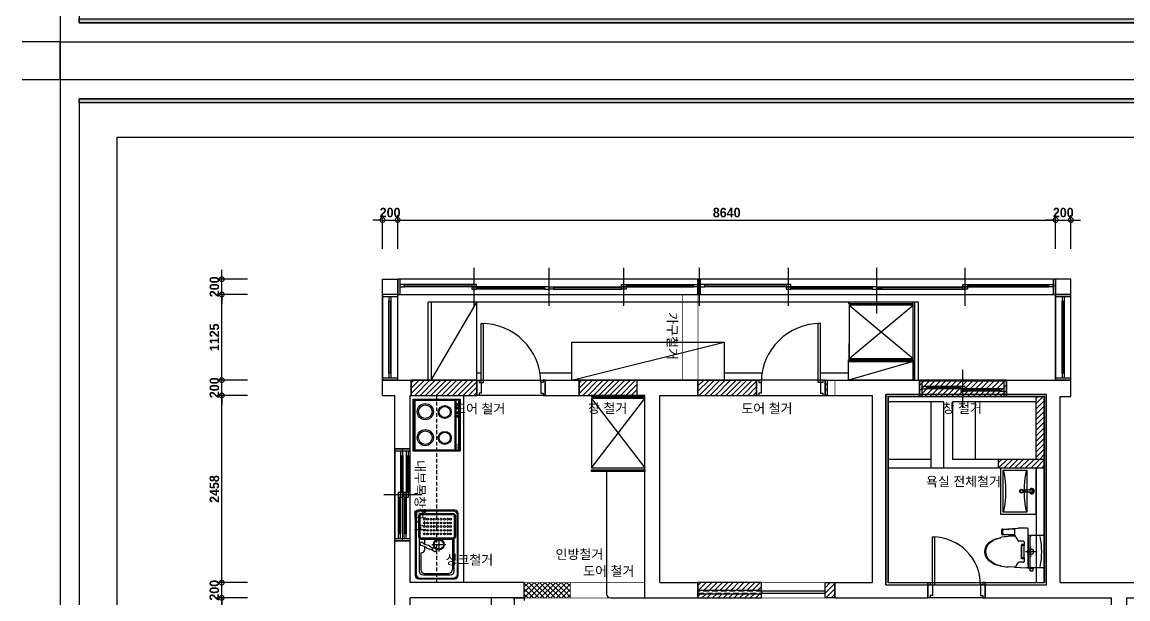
# Model space of a CAD drawing. Header units: inches. Extents: x 7740 to 83056, y -9304 to 75068.
# Drawn here: x 28740 to 43260, y 14584 to 22155 of the extents above; entities that cross this region are included whole.
import ezdxf
from ezdxf.enums import TextEntityAlignment as Align

# ---------------------------------------------------------------- set-up
doc = ezdxf.new("R2010")
doc.units = ezdxf.units.IN
doc.header["$LTSCALE"] = 50
doc.header["$MEASUREMENT"] = 0
doc.linetypes.add('DASHEDX2', pattern=[1.5, 1, -0.5])
doc.linetypes.add('HID', pattern=[2.3, 1.5, -0.8])
for name, color, linetype in [('0-LINE', 7, 'Continuous'), ('02-WAL', 2, 'Continuous'), ('03-WAL NEW', 3, 'Continuous'), ('04-WIN', 4, 'Continuous'), ('06-FUR', 6, 'Continuous'), ('06-LIGHT', 4, 'Continuous'), ('07-DIM', 5, 'Continuous'), ('08-HAT', 8, 'Continuous'), ('9.보조선', 5, 'Continuous'), ('CO-BATH', 6, 'Continuous'), ('CO-FURB-DN', 9, 'Continuous'), ('F-SYM', 7, 'Continuous'), ('FORM(YOURNAME)-11', 1, 'Continuous'), ('도면층2', 2, 'Continuous'), ('도면층4', 4, 'Continuous'), ('도면층5', 5, 'Continuous'), ('도면층8', 8, 'Continuous')]:
    doc.layers.add(name, color=color, linetype=linetype)
doc.styles.add('DH-TEXT', font='')
doc.styles.add('YOURNAME', font='HY울릉도M.TTF')
doc.styles.add('넥슨고딕', font='NEXONLv1GothicBold.ttf')
doc.styles.add('코레일둥고', font='Korail_Round_Gothic_Medium.ttf')
doc.styles.get('DH-TEXT').set_extended_font_data('HY울릉도L')
doc.dimstyles.new('50', dxfattribs={"dimscale": 50, "dimtxt": 2.5, "dimasz": 2.5, "dimexe": 1.25, "dimexo": 2, "dimtad": 1, "dimdec": 0, "dimtxsty": '넥슨고딕', "dimblk": 'DOTSMALL', "dimcen": 2.5, "dimclrd": 1, "dimclre": 1, "dimclrt": 2, "dimadec": 0, "dimazin": 0, "dimtfac": 1, "dimtdec": 0, "dimtix": 1, "dimtmove": 0, "dimatfit": 3, "dimldrblk": 'DOTSMALL', "dimfxl": 0, "dimarcsym": 0})

# ---------------------------------------------------------------- blocks, each defined once
blk = doc.blocks.new('_DOTSMALL')
at = {"color": 0, "linetype": 'ByBlock', "const_width": 0.5}
blk.add_lwpolyline([(-0.0625, 0, 1), (0.0625, 0, 1)], format="xyb", close=True, dxfattribs=at)
blk = doc.blocks.new('*D312')
at = {"layer": '07-DIM', "color": 1, "lineweight": -2}
for p, q in [((31699, 14597), (31298, 14597)), ((31361, 12997), (31361, 14597)), ((31699, 12997), (31298, 12997))]:
    blk.add_line(p, q, dxfattribs=at)
at = {"layer": 'Defpoints', "color": 0}
for p in [(31361, 14597), (31799, 14597), (31799, 12997)]:
    blk.add_point(p, dxfattribs=at)
at = {"layer": '07-DIM', "color": 1, "lineweight": -2, "xscale": 125, "yscale": 125, "zscale": 125}
for p, rotation in [((31361, 14597), 90), ((31361, 12997), 270)]:
    blk.add_blockref('_DOTSMALL', p, dxfattribs=dict(at, rotation=rotation))
at = {"layer": '07-DIM', "color": 2, "insert": (31264, 13797), "char_height": 125, "attachment_point": 5, "rotation": 90, "style": '넥슨고딕'}
blk.add_mtext('1600', dxfattribs=at)
blk = doc.blocks.new('*D313')
at = {"layer": '07-DIM', "color": 1, "lineweight": -2}
for p, q in [((31361, 14797), (31361, 14922)), ((31699, 14797), (31298, 14797)), ((31361, 14597), (31361, 14797)), ((31699, 14597), (31298, 14597)), ((31361, 14597), (31361, 14472))]:
    blk.add_line(p, q, dxfattribs=at)
at = {"layer": 'Defpoints', "color": 0}
for p in [(31361, 14797), (31799, 14797), (31799, 14597)]:
    blk.add_point(p, dxfattribs=at)
at = {"layer": '07-DIM', "color": 1, "lineweight": -2, "xscale": 125, "yscale": 125, "zscale": 125}
for p, rotation in [((31361, 14797), 270), ((31361, 14597), 90)]:
    blk.add_blockref('_DOTSMALL', p, dxfattribs=dict(at, rotation=rotation))
at = {"layer": '07-DIM', "color": 2, "insert": (31264, 14697), "char_height": 125, "attachment_point": 5, "rotation": 90, "style": '넥슨고딕'}
blk.add_mtext('200', dxfattribs=at)
blk = doc.blocks.new('*D314')
at = {"layer": '07-DIM', "color": 1, "lineweight": -2}
for p, q in [((31699, 17255), (31300, 17255)), ((31362, 14797), (31362, 17255)), ((31699, 14797), (31300, 14797))]:
    blk.add_line(p, q, dxfattribs=at)
at = {"layer": 'Defpoints', "color": 0}
for p in [(31362, 17255), (31799, 17255), (31799, 14797)]:
    blk.add_point(p, dxfattribs=at)
at = {"layer": '07-DIM', "color": 1, "lineweight": -2, "xscale": 125, "yscale": 125, "zscale": 125}
for p, rotation in [((31362, 17255), 90), ((31362, 14797), 270)]:
    blk.add_blockref('_DOTSMALL', p, dxfattribs=dict(at, rotation=rotation))
at = {"layer": '07-DIM', "color": 2, "insert": (31265, 16026), "char_height": 125, "attachment_point": 5, "rotation": 90, "style": '넥슨고딕'}
blk.add_mtext('2458', dxfattribs=at)
blk = doc.blocks.new('*D315')
at = {"layer": '07-DIM', "color": 1, "lineweight": -2}
for p, q in [((31362, 17455), (31362, 17580)), ((31699, 17455), (31300, 17455)), ((31362, 17255), (31362, 17455)), ((31699, 17255), (31300, 17255)), ((31362, 17255), (31362, 17130))]:
    blk.add_line(p, q, dxfattribs=at)
at = {"layer": 'Defpoints', "color": 0}
for p in [(31362, 17455), (31799, 17455), (31799, 17255)]:
    blk.add_point(p, dxfattribs=at)
at = {"layer": '07-DIM', "color": 1, "lineweight": -2, "xscale": 125, "yscale": 125, "zscale": 125}
for p, rotation in [((31362, 17455), 270), ((31362, 17255), 90)]:
    blk.add_blockref('_DOTSMALL', p, dxfattribs=dict(at, rotation=rotation))
at = {"layer": '07-DIM', "color": 2, "insert": (31265, 17355), "char_height": 125, "attachment_point": 5, "rotation": 90, "style": '넥슨고딕'}
blk.add_mtext('200', dxfattribs=at)
blk = doc.blocks.new('*D316')
at = {"layer": '07-DIM', "color": 1, "lineweight": -2}
for p, q in [((31699, 18580), (31300, 18580)), ((31362, 17455), (31362, 18580)), ((31699, 17455), (31300, 17455))]:
    blk.add_line(p, q, dxfattribs=at)
at = {"layer": 'Defpoints', "color": 0}
for p in [(31362, 18580), (31799, 18580), (31799, 17455)]:
    blk.add_point(p, dxfattribs=at)
at = {"layer": '07-DIM', "color": 1, "lineweight": -2, "xscale": 125, "yscale": 125, "zscale": 125}
for p, rotation in [((31362, 18580), 90), ((31362, 17455), 270)]:
    blk.add_blockref('_DOTSMALL', p, dxfattribs=dict(at, rotation=rotation))
at = {"layer": '07-DIM', "color": 2, "insert": (31265, 18017), "char_height": 125, "attachment_point": 5, "rotation": 90, "style": '넥슨고딕'}
blk.add_mtext('1125', dxfattribs=at)
blk = doc.blocks.new('*D317')
at = {"layer": '07-DIM', "color": 1, "lineweight": -2}
for p, q in [((31362, 18780), (31362, 18905)), ((31699, 18780), (31300, 18780)), ((31362, 18580), (31362, 18780)), ((31699, 18580), (31300, 18580)), ((31362, 18580), (31362, 18455))]:
    blk.add_line(p, q, dxfattribs=at)
at = {"layer": 'Defpoints', "color": 0}
for p in [(31362, 18780), (31799, 18780), (31799, 18580)]:
    blk.add_point(p, dxfattribs=at)
at = {"layer": '07-DIM', "color": 1, "lineweight": -2, "xscale": 125, "yscale": 125, "zscale": 125}
for p, rotation in [((31362, 18780), 270), ((31362, 18580), 90)]:
    blk.add_blockref('_DOTSMALL', p, dxfattribs=dict(at, rotation=rotation))
at = {"layer": '07-DIM', "color": 2, "insert": (31265, 18680), "char_height": 125, "attachment_point": 5, "rotation": 90, "style": '넥슨고딕'}
blk.add_mtext('200', dxfattribs=at)
blk = doc.blocks.new('*D327')
at = {"layer": '07-DIM', "color": 1, "lineweight": -2}
for p, q in [((33472, 19180), (33472, 19619)), ((33672, 19180), (33672, 19619)), ((33472, 19557), (33347, 19557)), ((33472, 19557), (33672, 19557)), ((33672, 19557), (33797, 19557))]:
    blk.add_line(p, q, dxfattribs=at)
at = {"layer": 'Defpoints', "color": 0}
for p in [(33672, 19557), (33472, 19080), (33672, 19080)]:
    blk.add_point(p, dxfattribs=at)
at = {"layer": '07-DIM', "color": 1, "lineweight": -2, "xscale": 125, "yscale": 125, "zscale": 125}
blk.add_blockref('_DOTSMALL', (33472, 19557), dxfattribs=at)
at = {"layer": '07-DIM', "color": 1, "lineweight": -2, "xscale": 125, "yscale": 125, "zscale": 125, "rotation": 180}
blk.add_blockref('_DOTSMALL', (33672, 19557), dxfattribs=at)
at = {"layer": '07-DIM', "color": 2, "insert": (33572, 19654), "char_height": 125, "attachment_point": 5, "style": '넥슨고딕'}
blk.add_mtext('200', dxfattribs=at)
blk = doc.blocks.new('*D328')
at = {"layer": '07-DIM', "color": 1, "lineweight": -2}
for p, q in [((33672, 19180), (33672, 19619)), ((42312, 19180), (42312, 19619)), ((33672, 19557), (42312, 19557))]:
    blk.add_line(p, q, dxfattribs=at)
at = {"layer": 'Defpoints', "color": 0}
for p in [(42312, 19557), (33672, 19080), (42312, 19080)]:
    blk.add_point(p, dxfattribs=at)
at = {"layer": '07-DIM', "color": 1, "lineweight": -2, "xscale": 125, "yscale": 125, "zscale": 125, "rotation": 180}
blk.add_blockref('_DOTSMALL', (33672, 19557), dxfattribs=at)
at = {"layer": '07-DIM', "color": 1, "lineweight": -2, "xscale": 125, "yscale": 125, "zscale": 125}
blk.add_blockref('_DOTSMALL', (42312, 19557), dxfattribs=at)
at = {"layer": '07-DIM', "color": 2, "insert": (37992, 19654), "char_height": 125, "attachment_point": 5, "style": '넥슨고딕'}
blk.add_mtext('8640', dxfattribs=at)
blk = doc.blocks.new('*D329')
at = {"layer": '07-DIM', "color": 1, "lineweight": -2}
for p, q in [((42312, 19180), (42312, 19619)), ((42512, 19180), (42512, 19619)), ((42312, 19557), (42187, 19557)), ((42312, 19557), (42512, 19557)), ((42512, 19557), (42637, 19557))]:
    blk.add_line(p, q, dxfattribs=at)
at = {"layer": 'Defpoints', "color": 0}
for p in [(42512, 19557), (42312, 19080), (42512, 19080)]:
    blk.add_point(p, dxfattribs=at)
at = {"layer": '07-DIM', "color": 1, "lineweight": -2, "xscale": 125, "yscale": 125, "zscale": 125}
blk.add_blockref('_DOTSMALL', (42312, 19557), dxfattribs=at)
at = {"layer": '07-DIM', "color": 1, "lineweight": -2, "xscale": 125, "yscale": 125, "zscale": 125, "rotation": 180}
blk.add_blockref('_DOTSMALL', (42512, 19557), dxfattribs=at)
at = {"layer": '07-DIM', "color": 2, "insert": (42412, 19654), "char_height": 125, "attachment_point": 5, "style": '넥슨고딕'}
blk.add_mtext('200', dxfattribs=at)
blk = doc.blocks.new('FORM-PLAN')
at = {"layer": 'FORM(YOURNAME)-11'}
h = blk.add_hatch(color=256, dxfattribs=at)
h.dxf.hatch_style = 1
h.paths.add_polyline_path([(-71444, 55115), (10556, 55115), (10556, 54915), (-71444, 54915)])
h.paths.add_polyline_path([(-71444, -2085), (10556, -2085), (10556, -2285), (-71444, -2285)])
at = {"layer": 'Defpoints', "color": 1}
for points in [[(-72444, 58115), (-72444, 56115), (-74444, 56115)], [(-72444, -5285), (-72444, -3285), (-74444, -3285)]]:
    blk.add_lwpolyline(points, dxfattribs=at)
at = {"layer": 'Defpoints', "color": 158}
for points in [[(-71444, -2285), (10556, -2285), (10556, 55115), (-71444, 55115)], [(-69444, 53115), (-64, 53115), (-64, 1215), (-69444, 1215)]]:
    blk.add_lwpolyline(points, close=True, dxfattribs=at)
at = {"layer": 'FORM(YOURNAME)-11', "color": 250}
blk.add_lwpolyline([(-72444, -3285), (11556, -3285), (11556, 56115), (-72444, 56115)], close=True, dxfattribs=at)
at = {"layer": 'FORM(YOURNAME)-11'}
for points in [[(-71444, 55115), (10556, 55115), (10556, 54915), (-71444, 54915)], [(-71444, -2085), (10556, -2085), (10556, -2285), (-71444, -2285)]]:
    blk.add_lwpolyline(points, close=True, dxfattribs=at)
at = {"layer": 'FORM(YOURNAME)-11', "color": 3, "style": 'YOURNAME'}
for tag, height, p in [('1', 450, (9905, 18188)), ('2', 450, (9905, 17544)), ('3', 450, (9905, 16257)), ('4', 450, (9905, 14326)), ('5', 515, (9905, 12009)), ('6', 515, (9905, 9757)), ('7', 515, (9905, 7504)), ('8', 515, (9905, 5252)), ('9', 515, (9905, 2999)), ('10', 515, (5655, 811)), ('11', 515, (9905, 747)), ('12', 515, (5655, -1441)), ('13', 515, (9905, -1441))]:
    blk.add_attdef(tag, text='', height=height, dxfattribs=at).set_placement(p, align=Align.MIDDLE_RIGHT)
blk = doc.blocks.new('*U808')
at = {"layer": 'F-SYM', "xscale": 0.2500000000000001, "yscale": 0.2500000000000001, "zscale": 0.2500000000000001}
blk.add_blockref('FORM-PLAN', (47351, 22717), dxfattribs=at)
blk = doc.blocks.new('*U809')
at = {"layer": 'F-SYM', "xscale": 0.2500000000000001, "yscale": 0.2500000000000001, "zscale": 0.2500000000000001}
blk.add_blockref('FORM-PLAN', (47351, 7367), dxfattribs=at)
blk = doc.blocks.new('FFFFSF')
at = {"layer": '0-LINE', "color": 8}
blk.add_line((35202, 29947), (35202, 28347), dxfattribs=at)
at = {"layer": '02-WAL', "color": 8}
for p, q in [((33472, 32605), (33472, 34130)), ((33472, 34130), (33672, 34130)), ((33672, 33930), (33672, 34130)), ((42312, 33930), (42312, 34130)), ((42512, 34130), (42312, 34130)), ((42512, 32592), (42512, 34130)), ((33672, 32805), (33672, 33930)), ((37615, 33930), (42512, 33930)), ((42312, 32805), (42312, 33930)), ((33472, 32805), (34710, 32805)), ((33850, 32605), (33850, 32805)), ((33850, 32605), (33850, 32805)), ((34710, 32605), (34710, 32805)), ((34710, 32805), (34710, 32605)), ((35610, 32805), (37615, 32805)), ((35610, 32605), (35610, 32805)), ((35610, 32805), (35610, 32605)), ((36055, 32605), (36055, 32805)), ((36815, 32605), (36815, 32805)), ((37615, 32805), (38385, 32805)), ((37615, 32605), (37615, 32805)), ((38385, 32605), (38385, 32805)), ((39285, 32805), (42512, 32805)), ((39285, 32605), (39285, 32805)), ((40525, 32592), (40525, 32805)), ((41665, 32592), (41665, 32805)), ((33472, 32605), (33634, 32605)), ((33634, 28347), (33634, 32605)), ((33834, 32605), (34710, 32605)), ((33834, 30147), (33834, 32605)), ((35610, 32605), (36915, 32605)), ((36915, 29947), (36915, 32605)), ((37115, 30147), (37115, 32605)), ((37115, 32605), (38385, 32605)), ((39285, 32605), (39905, 32605)), ((39905, 30147), (39905, 32605)), ((40083, 32617), (42193, 32617)), ((40083, 30118), (40083, 32617)), ((42193, 30118), (42193, 32617)), ((42370, 32592), (42512, 32592)), ((42370, 30147), (42370, 32592)), ((33834, 31902), (33634, 31902)), ((33834, 30697), (33634, 30697)), ((35334, 30147), (33834, 30147)), ((35334, 29947), (35334, 30147)), ((37115, 30147), (37615, 30147)), ((37615, 29947), (37615, 30147)), ((39410, 30147), (39905, 30147)), ((39410, 29947), (39410, 30147)), ((40083, 30118), (42193, 30118)), ((40635, 29947), (40635, 30147)), ((41385, 29947), (41385, 30147)), ((42370, 30147), (44324, 30147)), ((33834, 28347), (33834, 29947)), ((35334, 29947), (33834, 29947)), ((36915, 29947), (37615, 29947)), ((39410, 29947), (40635, 29947)), ((41385, 29947), (43044, 29947)), ((43044, 29847), (43044, 29947)), ((43244, 29947), (44324, 29947)), ((43244, 29947), (43244, 29847))]:
    blk.add_line(p, q, dxfattribs=at)
at = {"layer": '03-WAL NEW', "color": 8}
for p, q in [((34072, 32805), (34072, 33830)), ((40512, 33830), (34072, 33830)), ((40512, 32805), (40512, 33830)), ((34710, 32805), (33850, 32805)), ((33850, 32805), (33850, 32605)), ((34710, 32605), (34710, 32805)), ((36815, 32805), (36055, 32805)), ((36055, 32805), (36055, 32605)), ((36815, 32605), (36815, 32805)), ((38385, 32805), (37615, 32805)), ((37615, 32805), (37615, 32605)), ((38385, 32605), (38385, 32805)), ((39285, 32805), (39310, 32805)), ((39285, 32605), (39285, 32805)), ((39310, 32805), (39310, 32605)), ((41665, 32805), (40525, 32805)), ((40525, 32805), (40525, 32592)), ((41665, 32592), (41665, 32805)), ((33850, 32605), (34710, 32605)), ((36055, 32605), (36815, 32605)), ((37615, 32605), (38385, 32605)), ((39310, 32605), (39285, 32605)), ((42193, 32617), (40083, 32617)), ((40083, 32617), (40083, 30118)), ((40525, 32592), (41665, 32592)), ((42058, 31768), (42058, 32587)), ((42193, 30118), (42193, 32617)), ((40838, 32522), (40113, 32522)), ((40673, 32522), (40673, 31648)), ((40838, 32522), (40838, 31648)), ((40958, 32522), (40958, 31768)), ((42058, 32522), (40958, 32522)), ((41258, 31768), (41258, 32522)), ((40113, 31768), (40673, 31768)), ((40958, 31768), (41563, 31768)), ((41563, 31768), (42163, 31768)), ((41563, 31648), (41563, 31768)), ((42163, 31768), (42163, 31648)), ((41588, 31648), (40113, 31648)), ((42163, 31648), (41563, 31648)), ((42058, 31648), (42058, 30148)), ((38450, 30147), (37615, 30147)), ((37615, 30147), (37615, 30047)), ((38450, 30047), (38450, 30147)), ((39285, 30147), (39410, 30147)), ((39285, 29947), (39285, 30147)), ((39410, 30147), (39410, 29947)), ((40083, 30118), (42193, 30118)), ((34902, 28347), (34902, 29947)), ((37615, 30047), (38450, 30047)), ((38450, 29997), (37615, 29997)), ((37615, 29997), (37615, 29947)), ((37615, 29947), (38450, 29947)), ((38450, 29947), (38450, 29997)), ((39410, 29947), (39285, 29947))]:
    blk.add_line(p, q, dxfattribs=at)
at = {"layer": '03-WAL NEW', "color": 8, "linetype": 'Continuous'}
for p, q in [((33850, 32772), (33883, 32805)), ((33850, 32701), (33954, 32805)), ((33850, 32630), (34025, 32805)), ((33896, 32605), (34096, 32805)), ((33966, 32605), (34166, 32805)), ((34037, 32605), (34237, 32805)), ((34108, 32605), (34308, 32805)), ((34178, 32605), (34378, 32805)), ((34249, 32605), (34449, 32805)), ((34320, 32605), (34520, 32805)), ((34391, 32605), (34591, 32805)), ((34461, 32605), (34661, 32805)), ((34532, 32605), (34710, 32783)), ((34603, 32605), (34710, 32712)), ((36055, 32772), (36088, 32805)), ((36055, 32701), (36159, 32805)), ((36055, 32630), (36230, 32805)), ((36101, 32605), (36301, 32805)), ((36171, 32605), (36371, 32805)), ((36242, 32605), (36442, 32805)), ((36313, 32605), (36513, 32805)), ((36383, 32605), (36583, 32805)), ((36454, 32605), (36654, 32805)), ((36525, 32605), (36725, 32805)), ((36596, 32605), (36796, 32805)), ((36666, 32605), (36815, 32754)), ((36737, 32605), (36815, 32683)), ((37615, 32800), (37620, 32805)), ((37615, 32729), (37691, 32805)), ((37615, 32659), (37761, 32805)), ((37632, 32605), (37832, 32805)), ((37703, 32605), (37903, 32805)), ((37773, 32605), (37973, 32805)), ((37844, 32605), (38044, 32805)), ((37915, 32605), (38115, 32805)), ((37986, 32605), (38186, 32805)), ((38056, 32605), (38256, 32805)), ((38127, 32605), (38327, 32805)), ((38198, 32605), (38385, 32792)), ((38268, 32605), (38385, 32722)), ((39285, 32734), (39310, 32759)), ((39285, 32664), (39310, 32689)), ((40525, 32736), (40594, 32805)), ((40525, 32665), (40665, 32805)), ((40525, 32594), (40736, 32805)), ((40594, 32592), (40807, 32805)), ((40664, 32592), (40877, 32805)), ((40735, 32592), (40948, 32805)), ((40806, 32592), (41019, 32805)), ((40876, 32592), (41089, 32805)), ((40947, 32592), (41160, 32805)), ((41018, 32592), (41231, 32805)), ((41089, 32592), (41302, 32805)), ((41159, 32592), (41372, 32805)), ((41230, 32592), (41443, 32805)), ((41301, 32592), (41514, 32805)), ((41371, 32592), (41584, 32805)), ((41442, 32592), (41655, 32805)), ((41513, 32592), (41665, 32744)), ((41584, 32592), (41665, 32673)), ((34673, 32605), (34710, 32642)), ((36808, 32605), (36815, 32612)), ((38339, 32605), (38385, 32651)), ((39297, 32605), (39310, 32618)), ((41654, 32592), (41665, 32603)), ((42058, 32571), (42074, 32587)), ((42058, 32500), (42145, 32587)), ((42058, 32430), (42163, 32535)), ((42058, 32359), (42163, 32464)), ((42058, 32288), (42163, 32393)), ((42058, 32217), (42163, 32322)), ((42058, 32147), (42163, 32252)), ((42058, 32076), (42163, 32181)), ((42058, 32005), (42163, 32110)), ((42058, 31935), (42163, 32040)), ((42058, 31864), (42163, 31969)), ((42058, 31793), (42163, 31898)), ((42104, 31768), (42163, 31827)), ((41563, 31722), (41609, 31768)), ((41563, 31652), (41679, 31768)), ((41630, 31648), (41750, 31768)), ((41701, 31648), (41821, 31768)), ((41771, 31648), (41891, 31768)), ((41842, 31648), (41962, 31768)), ((41913, 31648), (42033, 31768)), ((41984, 31648), (42104, 31768)), ((42054, 31648), (42163, 31757)), ((42125, 31648), (42163, 31686)), ((37615, 30108), (37654, 30147)), ((37624, 30047), (37724, 30147)), ((37695, 30047), (37795, 30147)), ((37766, 30047), (37866, 30147)), ((37836, 30047), (37936, 30147)), ((37907, 30047), (38007, 30147)), ((37978, 30047), (38078, 30147)), ((38049, 30047), (38149, 30147)), ((38119, 30047), (38219, 30147)), ((38190, 30047), (38290, 30147)), ((38261, 30047), (38361, 30147)), ((38331, 30047), (38431, 30147)), ((38402, 30047), (38450, 30095)), ((39285, 30081), (39351, 30147)), ((39285, 30011), (39410, 30136)), ((39292, 29947), (39410, 30065)), ((37615, 29967), (37645, 29997)), ((37666, 29947), (37716, 29997)), ((37736, 29947), (37786, 29997)), ((37807, 29947), (37857, 29997)), ((37878, 29947), (37928, 29997)), ((37949, 29947), (37999, 29997)), ((38019, 29947), (38069, 29997)), ((38090, 29947), (38140, 29997)), ((38161, 29947), (38211, 29997)), ((38231, 29947), (38281, 29997)), ((38302, 29947), (38352, 29997)), ((38373, 29947), (38423, 29997)), ((38444, 29947), (38450, 29953)), ((39363, 29947), (39410, 29994))]:
    blk.add_line(p, q, dxfattribs=at)
at = {"layer": '04-WIN', "color": 8}
for p, q in [((34770, 32775), (34770, 33550)), ((39225, 32775), (39225, 33550)), ((40695, 30117), (40695, 30747)), ((40695, 30117), (40695, 30747)), ((39285, 30037), (38450, 30037)), ((38450, 30037), (38450, 30007)), ((38450, 30007), (39285, 30007)), ((39285, 30007), (39285, 30037))]:
    blk.add_line(p, q, dxfattribs=at)
at = {"layer": '04-WIN', "color": 8, "linetype": 'HID'}
for p, q in [((38450, 30037), (37615, 30037)), ((37615, 30037), (37615, 30007)), ((37615, 30007), (38450, 30007)), ((38450, 30007), (38450, 30037))]:
    blk.add_line(p, q, dxfattribs=at)
at = {"layer": '06-FUR', "color": 8}
for p, q in [((34710, 33830), (34110, 33830)), ((34110, 33830), (34110, 32805)), ((34110, 32805), (34710, 33830)), ((34710, 32805), (34710, 33830)), ((40442, 33830), (39592, 33830)), ((39592, 33830), (39592, 33810)), ((39592, 33810), (40442, 33810)), ((39602, 33790), (39602, 33090)), ((40442, 33790), (39602, 33790)), ((39602, 33090), (40442, 33790)), ((39602, 33790), (40442, 33090)), ((40442, 32805), (40442, 33830)), ((40442, 33810), (40442, 33830)), ((40442, 33090), (40442, 33790)), ((40462, 32805), (40462, 33830)), ((35958, 33305), (37958, 33305)), ((35958, 32805), (35958, 33305)), ((35958, 32805), (37958, 33305)), ((37958, 33305), (37958, 32805)), ((39592, 33050), (39592, 33070)), ((39592, 33070), (40442, 33070)), ((39592, 33050), (40442, 33050)), ((39592, 32805), (39592, 33050)), ((40442, 33050), (39592, 32805)), ((40442, 33050), (39592, 33050)), ((39602, 33090), (40442, 33090)), ((40442, 33070), (40442, 33050)), ((40442, 33050), (40442, 32805)), ((34110, 32805), (34710, 32805)), ((37958, 32805), (35958, 32805)), ((40442, 32805), (39592, 32805)), ((33834, 30147), (33834, 32605)), ((33834, 32605), (34534, 32605)), ((34534, 32605), (34534, 30147)), ((36915, 32605), (36215, 32605)), ((36215, 32605), (36215, 32585)), ((36215, 32585), (36915, 32585)), ((36218, 32565), (36218, 31653)), ((36915, 32565), (36218, 32565)), ((36218, 31653), (36915, 32565)), ((36218, 32565), (36915, 31653)), ((36915, 32585), (36915, 32605)), ((36915, 31653), (36915, 32565)), ((36215, 31607), (36215, 31627)), ((36215, 31627), (36915, 31627)), ((36915, 31607), (36215, 31607)), ((36218, 31653), (36915, 31653)), ((36915, 31607), (36415, 31607)), ((36415, 31607), (36415, 29997)), ((36915, 31627), (36915, 31607)), ((36915, 29947), (36915, 31607)), ((34534, 30147), (33834, 30147)), ((36465, 29947), (36915, 29947))]:
    blk.add_line(p, q, dxfattribs=at)
at = {"layer": '06-FUR', "color": 8, "linetype": 'DASHEDX2'}
blk.add_line((34184, 30147), (34184, 32605), dxfattribs=at)
at = {"layer": '06-FUR', "color": 8}
blk.add_arc((36465, 29997), 50, 180, 270, dxfattribs=at)
at = {"layer": '08-HAT', "color": 8, "linetype": 'Continuous'}
for p, q in [((39600, 33070), (39600, 33284)), ((40200, 33070), (40200, 33090)), ((34710, 32900), (34770, 32900)), ((35540, 32900), (35958, 32900)), ((37958, 32900), (38456, 32900)), ((39225, 32900), (39592, 32900)), ((34902, 28647), (34902, 29947))]:
    blk.add_line(p, q, dxfattribs=at)
at = {"layer": '9.보조선', "color": 8}
for p, q in [((42163, 32587), (40113, 32587)), ((40113, 32587), (40113, 30148)), ((42163, 30148), (42163, 32587)), ((40113, 30148), (42163, 30148))]:
    blk.add_line(p, q, dxfattribs=at)
at = {"layer": 'CO-BATH', "color": 8}
for p, q in [((42058, 31648), (41588, 31648)), ((41588, 31648), (41588, 31048)), ((41938, 31618), (41618, 31618)), ((41618, 31618), (41618, 31078)), ((41938, 31078), (41938, 31618)), ((42058, 31048), (42058, 31648)), ((41897, 31363), (41897, 31334)), ((41902, 31363), (41897, 31363)), ((41902, 31334), (41897, 31334)), ((41902, 31363), (41902, 31334)), ((41907, 31362), (41902, 31362)), ((41907, 31335), (41902, 31335)), ((41907, 31362), (41907, 31335)), ((41998, 31361), (41907, 31361)), ((41998, 31336), (41907, 31336)), ((41618, 31078), (41938, 31078)), ((41588, 31048), (42058, 31048)), ((41603, 30785), (41603, 30841)), ((41612, 30851), (41818, 30861)), ((41618, 30791), (41618, 30835)), ((41628, 30845), (41773, 30852)), ((41778, 30778), (41778, 30847)), ((41943, 30861), (41818, 30861)), ((41953, 30751), (41953, 30851)), ((41397, 30617), (41415, 30646)), ((41410, 30617), (41427, 30646)), ((41415, 30646), (41439, 30673)), ((41427, 30646), (41451, 30673)), ((41439, 30673), (41468, 30696)), ((41451, 30673), (41481, 30696)), ((41468, 30696), (41502, 30714)), ((41481, 30696), (41515, 30714)), ((41502, 30714), (41540, 30728)), ((41515, 30714), (41552, 30728)), ((41540, 30728), (41580, 30736)), ((41552, 30728), (41593, 30736)), ((41778, 30766), (41612, 30775)), ((41773, 30773), (41628, 30781)), ((41771, 30756), (41690, 30751)), ((41783, 30753), (41783, 30761)), ((41790, 30746), (41819, 30697)), ((41888, 30692), (41828, 30692)), ((41898, 30648), (41864, 30648)), ((41864, 30648), (41864, 30629)), ((41893, 30632), (41893, 30651)), ((41898, 30682), (41898, 30635)), ((41898, 30638), (41898, 30648)), ((41898, 30471), (41898, 30643)), ((41953, 30751), (41953, 30357)), ((41953, 30371), (41953, 30741)), ((41953, 30642), (41953, 30468)), ((42148, 30766), (41968, 30766)), ((41971, 30741), (41971, 30367)), ((42163, 30357), (42163, 30751)), ((41383, 30553), (41386, 30585)), ((41386, 30521), (41383, 30553)), ((41386, 30585), (41397, 30617)), ((41397, 30489), (41386, 30521)), ((41395, 30553), (41399, 30585)), ((41399, 30521), (41395, 30553)), ((41399, 30585), (41410, 30617)), ((41410, 30489), (41399, 30521)), ((41898, 30638), (41864, 30638)), ((41864, 30458), (41864, 30633)), ((41868, 30471), (41868, 30635)), ((41898, 30635), (41868, 30635)), ((42051, 30553), (41914, 30553)), ((41983, 30621), (41983, 30484)), ((41983, 30553), (41983, 30553)), ((41415, 30460), (41397, 30489)), ((41427, 30460), (41410, 30489)), ((41439, 30433), (41415, 30460)), ((41451, 30433), (41427, 30460)), ((41468, 30410), (41439, 30433)), ((41481, 30410), (41451, 30433)), ((41502, 30391), (41468, 30410)), ((41515, 30391), (41481, 30410)), ((41540, 30378), (41502, 30391)), ((41552, 30378), (41515, 30391)), ((41580, 30369), (41540, 30378)), ((41593, 30369), (41552, 30378)), ((41772, 30350), (41690, 30355)), ((41772, 30350), (41930, 30342)), ((41790, 30360), (41819, 30409)), ((41888, 30414), (41828, 30414)), ((41898, 30468), (41864, 30468)), ((41898, 30458), (41864, 30458)), ((41898, 30471), (41868, 30471)), ((41893, 30455), (41893, 30474)), ((41898, 30471), (41898, 30424)), ((41898, 30458), (41898, 30468)), ((41943, 30342), (41930, 30342)), ((42020, 30339), (41965, 30339)), ((41965, 30327), (41965, 30339)), ((42020, 30327), (41965, 30327)), ((42148, 30342), (41968, 30342)), ((41973, 30327), (41973, 30306)), ((42006, 30299), (41980, 30299)), ((42013, 30327), (42013, 30306)), ((42020, 30327), (42020, 30339))]:
    blk.add_line(p, q, dxfattribs=at)
for centre, radius in [((41863, 31348), 25), ((41863, 31348), 20), ((41983, 30553), 38.4)]:
    blk.add_circle(centre, radius, dxfattribs=at)
for centre, radius, start, end in [((40296, 31348), 1362, 348.891, 11.109), ((43260, 31348), 1362, 168.891, 191.109), ((41998, 31348), 35, 200.9248, 159.0751), ((41998, 31348), 30, 204.6243, 155.3757), ((41998, 31348), 25, 210, 150), ((41998, 31348), 18, 223.9829, 136.017), ((41998, 31348), 12.5, 270, 90), ((41613, 30841), 10, 92.6619, 180), ((41613, 30785), 10, 180, 266.8224), ((41628, 30835), 10, 92.6619, 180), ((41628, 30791), 10, 180, 266.8224), ((41773, 30847), 5, 0, 92.6619), ((41943, 30851), 9.82, 0, 90), ((41718, 30112), 640, 92.5885, 102.4851), ((41772, 30736), 20, 30.648, 93.5722), ((41773, 30778), 5, 266.8224, 0), ((41778, 30761), 5, 0, 86.8224), ((41828, 30702), 10, 210.648, 270), ((41888, 30682), 10, 0, 90), ((41968, 30751), 15, 90, 180), ((41986, 30741), 15, 90, 180), ((41149, 30554), 980, 348.4061, 11.5939), ((42148, 30751), 15, 0, 90), ((41718, 30994), 640, 257.5149, 267.4115), ((41773, 30370), 20, 266.9031, 329.352), ((41828, 30404), 10, 90, 149.352), ((41888, 30424), 10, 270, 0), ((41943, 30352), 10, 270, 0), ((41968, 30357), 15, 180, 270), ((41986, 30367), 15, 180, 270), ((42148, 30357), 15, 270, 0), ((41980, 30306), 7, 180, 270), ((42006, 30306), 7, 270, 0)]:
    blk.add_arc(centre, radius, start, end, dxfattribs=at)
at = {"layer": 'CO-FURB-DN', "color": 8}
for p, q in [((33877, 31874), (33877, 32555)), ((33877, 32555), (34491, 32555)), ((34480, 32543), (33889, 32543)), ((33889, 32543), (33889, 32189)), ((34428, 32540), (33895, 32540)), ((33895, 32540), (33895, 32189)), ((34428, 32189), (34428, 32540)), ((34432, 32189), (34432, 32543)), ((34436, 32541), (34436, 32189)), ((34476, 32541), (34436, 32541)), ((34476, 32189), (34476, 32541)), ((34480, 32189), (34480, 32543)), ((34491, 32555), (34491, 31874)), ((34443, 32485), (34466, 32485)), ((34443, 32482), (34466, 32482)), ((34443, 32439), (34466, 32439)), ((34443, 32435), (34466, 32435)), ((34443, 32379), (34466, 32379)), ((34443, 32375), (34466, 32375)), ((34443, 32333), (34466, 32333)), ((34443, 32329), (34466, 32329)), ((33889, 32203), (33889, 31886)), ((33895, 32200), (33895, 31890)), ((34428, 31890), (34428, 32200)), ((34432, 31886), (34432, 32203)), ((34436, 32201), (34436, 31889)), ((34476, 31889), (34476, 32201)), ((34480, 31886), (34480, 32203)), ((34491, 31874), (33877, 31874)), ((33889, 31886), (34480, 31886)), ((33895, 31890), (34428, 31890)), ((34436, 31889), (34476, 31889)), ((34422, 31097), (33946, 31097)), ((34404, 31086), (33954, 31086)), ((33903, 31054), (33903, 30240)), ((33913, 31046), (33913, 30258)), ((33945, 31020), (33945, 30752)), ((33956, 31020), (33956, 30752)), ((33961, 31020), (33961, 30752)), ((34401, 31052), (33977, 31052)), ((34401, 31041), (33977, 31041)), ((34401, 31036), (33977, 31036)), ((34418, 30752), (34418, 31020)), ((34423, 30752), (34423, 31020)), ((34434, 30752), (34434, 31020)), ((34455, 30258), (34455, 31035)), ((34466, 30240), (34466, 31054)), ((33954, 30729), (33954, 30299)), ((33977, 30735), (34401, 30735)), ((33977, 30730), (34401, 30730)), ((33977, 30719), (34401, 30719)), ((34026, 30654), (34026, 30719)), ((34120, 30649), (34306, 30649)), ((34213, 30741), (34213, 30556)), ((34394, 30319), (34394, 30719)), ((34414, 30299), (34414, 30722)), ((33975, 30539), (33995, 30544)), ((33975, 30539), (33975, 30319)), ((34026, 30575), (34026, 30619)), ((33964, 30207), (34404, 30207)), ((34005, 30248), (34363, 30248)), ((34025, 30269), (34342, 30269)), ((33946, 30197), (34422, 30197))]:
    blk.add_line(p, q, dxfattribs=at)
for centre, radius in [((34034, 32391), 106), ((34034, 32391), 88.5), ((34290, 32387), 85.1), ((34290, 32387), 73.2), ((34455, 32483), 14.8), ((34455, 32437), 14.8), ((34455, 32377), 14.8), ((34455, 32483), 11.2), ((34455, 32437), 11.2), ((34455, 32377), 11.2), ((34455, 32331), 14.8), ((34455, 32331), 11.2), ((34034, 32051), 106), ((34034, 32051), 88.5), ((34290, 32047), 85.1), ((34290, 32047), 73.2), ((34021, 30980), 11.5), ((34021, 30930), 11.5), ((34064, 30980), 11.5), ((34064, 30930), 11.5), ((34109, 30980), 11.5), ((34109, 30930), 11.5), ((34152, 30980), 11.5), ((34152, 30930), 11.5), ((34197, 30980), 11.5), ((34197, 30930), 11.5), ((34240, 30980), 11.5), ((34240, 30930), 11.5), ((34286, 30980), 11.5), ((34286, 30930), 11.5), ((34328, 30980), 11.5), ((34328, 30930), 11.5), ((34364, 30980), 11.5), ((34364, 30930), 11.5), ((34021, 30884), 11.5), ((34021, 30834), 11.5), ((34021, 30787), 11.5), ((34064, 30884), 11.5), ((34064, 30834), 11.5), ((34064, 30787), 11.5), ((34109, 30884), 11.5), ((34109, 30834), 11.5), ((34109, 30787), 11.5), ((34152, 30884), 11.5), ((34152, 30834), 11.5), ((34152, 30787), 11.5), ((34197, 30884), 11.5), ((34197, 30834), 11.5), ((34197, 30787), 11.5), ((34240, 30884), 11.5), ((34240, 30834), 11.5), ((34240, 30787), 11.5), ((34286, 30884), 11.5), ((34286, 30834), 11.5), ((34286, 30787), 11.5), ((34328, 30884), 11.5), ((34328, 30834), 11.5), ((34328, 30787), 11.5), ((34364, 30884), 11.5), ((34364, 30834), 11.5), ((34364, 30787), 11.5), ((34212, 30647), 70.6), ((34212, 30647), 60.4)]:
    blk.add_circle(centre, radius, dxfattribs=at)
for centre, radius, start, end in [((33946, 31054), 43.1, 90, 180), ((33954, 31046), 40.9, 90, 180), ((34404, 31035), 51.1, 0, 90), ((34422, 31054), 43.1, 0, 90), ((33977, 31020), 32.3, 90, 180), ((33977, 31020), 21.5, 90, 180), ((33977, 31020), 16.1, 90, 180), ((34401, 31020), 32.3, 0, 90), ((34401, 31020), 21.5, 0, 90), ((34401, 31020), 16.1, 0, 90), ((33977, 30752), 32.3, 180, 270), ((33977, 30752), 21.5, 180, 270), ((33977, 30752), 16.1, 180, 270), ((33983, 30656), 21.5, 40.6945, 270.7549), ((34116, 30832), 199, 231.4118, 256.8606), ((33995, 30718), 30.7, 0, 1.7483), ((34401, 30752), 32.3, 270, 0), ((34401, 30752), 21.5, 270, 0), ((34401, 30752), 16.1, 270, 0), ((33938, 30440), 199, 53.5863, 79.4447), ((33995, 30575), 30.7, 270, 0), ((34088, 30644), 53.8, 233.5863, 253.4491), ((34058, 30586), 53.8, 53.6787, 76.8606), ((33990, 30314), 291, 55.9944, 73.4491), ((34208, 30790), 199, 233.6787, 255.202), ((34144, 30582), 21.5, 106.6147, 211.8543), ((34159, 30575), 21.5, 251.8768, 95.5388), ((33946, 30240), 43.1, 180, 270), ((33964, 30258), 51.1, 180, 270), ((34005, 30299), 51.1, 180, 270), ((34026, 30319), 51.1, 180, 270), ((34342, 30322), 51.1, 270, 0), ((34363, 30299), 51.1, 270, 0), ((34404, 30258), 51.1, 270, 0), ((34422, 30240), 43.1, 270, 0)]:
    blk.add_arc(centre, radius, start, end, dxfattribs=at)
at = {"layer": '도면층2', "color": 8}
for p, q in [((33672, 34130), (33672, 33930)), ((37615, 34130), (37615, 33930)), ((37645, 34130), (37645, 33930)), ((42312, 34130), (42312, 33930)), ((33672, 33930), (33472, 33930)), ((42512, 33930), (42312, 33930)), ((33672, 32805), (33472, 32805)), ((34710, 32805), (34710, 32605)), ((35610, 32805), (35610, 32605)), ((38385, 32805), (38385, 32605)), ((39285, 32805), (39285, 32605)), ((40525, 32792), (40525, 32592)), ((41665, 32792), (41665, 32592)), ((42512, 32805), (42312, 32805)), ((33634, 31902), (33834, 31902)), ((33634, 30697), (33834, 30697)), ((40635, 30147), (40635, 29947)), ((41385, 30147), (41385, 29947))]:
    blk.add_line(p, q, dxfattribs=at)
at = {"layer": '도면층4', "color": 8}
for p, q in [((34676, 33780), (34676, 34280)), ((35659, 33780), (35659, 34280)), ((36642, 33780), (36642, 34280)), ((37630, 34280), (37630, 33780)), ((38805, 33780), (38805, 34280)), ((39964, 33680), (39964, 34280)), ((41123, 33780), (41123, 34280)), ((37645, 34130), (33672, 34130)), ((33672, 34130), (33672, 33930)), ((33702, 34130), (33702, 33930)), ((37615, 33930), (37615, 34130)), ((42512, 34130), (37615, 34130)), ((37615, 34130), (37615, 33930)), ((37645, 33930), (37645, 34130)), ((37645, 34130), (37645, 33930)), ((42282, 33930), (42282, 34130)), ((42312, 33930), (42312, 34130)), ((33702, 34060), (33702, 34030)), ((33762, 34060), (33702, 34060)), ((33702, 34030), (33762, 34030)), ((33762, 34030), (33762, 34060)), ((33762, 34045), (34646, 34045)), ((34646, 34060), (34646, 34030)), ((34706, 34060), (34646, 34060)), ((34646, 34030), (34706, 34030)), ((34646, 34030), (34646, 34000)), ((34706, 34030), (34646, 34030)), ((34646, 34000), (34706, 34000)), ((34706, 34030), (34706, 34060)), ((34706, 34000), (34706, 34030)), ((34706, 34015), (35599, 34015)), ((35599, 34030), (35599, 34000)), ((35659, 34030), (35599, 34030)), ((35599, 34000), (35659, 34000)), ((35659, 34000), (35659, 34030)), ((35659, 34000), (35659, 34030)), ((35659, 34030), (35719, 34030)), ((35719, 34000), (35659, 34000)), ((35719, 34030), (35719, 34000)), ((36612, 34015), (35719, 34015)), ((36612, 34030), (36612, 34060)), ((36612, 34060), (36672, 34060)), ((36672, 34030), (36612, 34030)), ((36612, 34000), (36612, 34030)), ((36612, 34030), (36672, 34030)), ((36672, 34000), (36612, 34000)), ((36672, 34060), (36672, 34030)), ((37555, 34045), (36672, 34045)), ((36672, 34030), (36672, 34000)), ((37555, 34030), (37555, 34060)), ((37555, 34060), (37615, 34060)), ((37615, 34030), (37555, 34030)), ((37615, 34060), (37615, 34030)), ((37645, 34060), (37645, 34030)), ((37705, 34060), (37645, 34060)), ((37645, 34030), (37705, 34030)), ((37705, 34030), (37705, 34060)), ((37705, 34045), (38775, 34045)), ((38775, 34060), (38775, 34030)), ((38835, 34060), (38775, 34060)), ((38775, 34030), (38835, 34030)), ((38775, 34030), (38775, 34000)), ((38835, 34030), (38775, 34030)), ((38775, 34000), (38835, 34000)), ((38835, 34030), (38835, 34060)), ((38835, 34000), (38835, 34030)), ((38835, 34015), (39904, 34015)), ((39904, 34030), (39904, 34000)), ((39964, 34030), (39904, 34030)), ((39904, 34000), (39964, 34000)), ((39964, 34000), (39964, 34030)), ((39964, 34000), (39964, 34030)), ((39964, 34030), (40024, 34030)), ((41093, 34015), (39964, 34015)), ((40024, 34000), (39964, 34000)), ((40024, 34030), (40024, 34000)), ((41093, 34030), (41093, 34060)), ((41093, 34060), (41153, 34060)), ((41153, 34030), (41093, 34030)), ((41093, 34000), (41093, 34030)), ((41093, 34030), (41153, 34030)), ((41153, 34000), (41093, 34000)), ((41153, 34060), (41153, 34030)), ((42222, 34045), (41153, 34045)), ((41153, 34030), (41153, 34000)), ((42222, 34030), (42222, 34060)), ((42222, 34060), (42282, 34060)), ((42282, 34030), (42222, 34030)), ((42282, 34060), (42282, 34030)), ((33472, 33930), (33472, 32805)), ((33672, 33930), (33472, 33930)), ((33672, 33900), (33472, 33900)), ((33587, 33900), (33557, 33900)), ((33557, 33900), (33557, 33840)), ((33557, 33840), (33587, 33840)), ((33572, 33840), (33572, 32895)), ((33587, 33840), (33587, 33900)), ((33672, 33930), (37645, 33930)), ((33672, 32805), (33672, 33930)), ((37615, 33930), (42512, 33930)), ((42312, 33930), (42312, 32805)), ((42512, 33930), (42312, 33930)), ((42512, 33900), (42312, 33900)), ((42427, 33900), (42397, 33900)), ((42397, 33900), (42397, 33840)), ((42397, 33840), (42427, 33840)), ((42412, 33840), (42412, 32895)), ((42427, 33840), (42427, 33900)), ((42512, 32805), (42512, 33930)), ((34770, 32775), (34770, 33550)), ((34770, 33550), (34800, 33550)), ((34800, 32775), (34800, 33549)), ((39225, 33550), (39195, 33550)), ((39195, 32775), (39195, 33549)), ((39225, 32775), (39225, 33550)), ((33472, 32835), (33672, 32835)), ((33587, 32895), (33557, 32895)), ((33557, 32895), (33557, 32835)), ((33557, 32835), (33587, 32835)), ((33587, 32835), (33587, 32895)), ((41095, 32442), (41095, 32942)), ((42312, 32835), (42512, 32835)), ((42427, 32895), (42397, 32895)), ((42397, 32895), (42397, 32835)), ((42397, 32835), (42427, 32835)), ((42427, 32835), (42427, 32895)), ((33472, 32805), (33672, 32805)), ((34710, 32605), (34710, 32805)), ((34710, 32805), (35610, 32805)), ((34710, 32805), (34710, 32605)), ((34710, 32805), (34740, 32805)), ((34710, 32605), (34710, 32805)), ((34740, 32805), (34740, 32775)), ((34740, 32775), (34770, 32775)), ((34770, 32775), (34770, 32635)), ((34770, 32775), (34800, 32775)), ((35580, 32775), (35550, 32775)), ((35550, 32775), (35550, 32635)), ((35610, 32805), (35580, 32805)), ((35580, 32805), (35580, 32775)), ((35610, 32805), (35610, 32605)), ((35610, 32605), (35610, 32805)), ((39285, 32805), (38385, 32805)), ((38385, 32805), (38385, 32605)), ((38385, 32805), (38415, 32805)), ((38385, 32605), (38385, 32805)), ((38415, 32805), (38415, 32775)), ((38415, 32775), (38445, 32775)), ((38445, 32775), (38445, 32635)), ((39225, 32775), (39195, 32775)), ((39255, 32775), (39225, 32775)), ((39225, 32775), (39225, 32635)), ((39285, 32805), (39255, 32805)), ((39255, 32805), (39255, 32775)), ((39285, 32605), (39285, 32805)), ((39285, 32805), (39285, 32605)), ((39285, 32605), (39285, 32805)), ((41665, 32792), (40525, 32792)), ((40525, 32792), (40525, 32592)), ((40555, 32792), (40555, 32592)), ((40555, 32722), (40555, 32692)), ((40615, 32722), (40555, 32722)), ((40555, 32692), (40615, 32692)), ((40615, 32692), (40615, 32722)), ((40615, 32707), (41065, 32707)), ((41065, 32722), (41065, 32692)), ((41125, 32722), (41065, 32722)), ((41065, 32692), (41125, 32692)), ((41065, 32692), (41065, 32662)), ((41125, 32692), (41065, 32692)), ((41125, 32692), (41125, 32722)), ((41125, 32662), (41125, 32692)), ((41125, 32677), (41575, 32677)), ((41575, 32692), (41575, 32662)), ((41635, 32692), (41575, 32692)), ((41635, 32592), (41635, 32792)), ((41635, 32662), (41635, 32692)), ((41665, 32592), (41665, 32792)), ((42312, 32805), (42512, 32805)), ((35610, 32605), (34710, 32605)), ((34740, 32605), (34710, 32605)), ((34770, 32635), (34740, 32635)), ((34740, 32635), (34740, 32605)), ((35550, 32635), (35580, 32635)), ((35580, 32635), (35580, 32605)), ((35580, 32605), (35610, 32605)), ((38385, 32605), (39285, 32605)), ((38415, 32605), (38385, 32605)), ((38445, 32635), (38415, 32635)), ((38415, 32635), (38415, 32605)), ((39225, 32635), (39255, 32635)), ((39255, 32635), (39255, 32605)), ((39255, 32605), (39285, 32605)), ((40525, 32592), (41665, 32592)), ((40525, 32592), (41665, 32592)), ((41065, 32662), (41125, 32662)), ((41575, 32662), (41635, 32662)), ((33834, 31902), (33634, 31902)), ((33634, 31902), (33634, 30697)), ((33834, 31872), (33634, 31872)), ((33740, 31872), (33710, 31872)), ((33710, 31872), (33710, 31812)), ((33710, 31812), (33740, 31812)), ((33725, 31329), (33725, 31812)), ((33740, 31812), (33740, 31872)), ((33814, 31872), (33784, 31872)), ((33784, 31872), (33784, 31812)), ((33784, 31812), (33814, 31812)), ((33799, 31329), (33799, 31812)), ((33814, 31812), (33814, 31872)), ((33834, 30697), (33834, 31902)), ((33990, 31299), (33490, 31299)), ((33710, 31329), (33680, 31329)), ((33680, 31329), (33680, 31269)), ((33680, 31269), (33710, 31269)), ((33695, 30787), (33695, 31269)), ((33710, 31269), (33710, 31329)), ((33740, 31329), (33710, 31329)), ((33710, 31329), (33710, 31269)), ((33710, 31269), (33740, 31269)), ((33740, 31269), (33740, 31329)), ((33784, 31329), (33754, 31329)), ((33754, 31329), (33754, 31269)), ((33754, 31269), (33784, 31269)), ((33769, 30787), (33769, 31269)), ((33784, 31269), (33784, 31329)), ((33814, 31329), (33784, 31329)), ((33784, 31329), (33784, 31269)), ((33784, 31269), (33814, 31269)), ((33814, 31269), (33814, 31329)), ((33710, 30787), (33680, 30787)), ((33680, 30787), (33680, 30727)), ((33710, 30727), (33710, 30787)), ((33784, 30787), (33754, 30787)), ((33754, 30787), (33754, 30727)), ((33784, 30727), (33784, 30787)), ((33634, 30727), (33834, 30727)), ((33634, 30697), (33834, 30697)), ((33680, 30727), (33710, 30727)), ((33754, 30727), (33784, 30727)), ((40695, 30117), (40695, 30747)), ((40695, 30747), (40725, 30747)), ((40725, 30117), (40725, 30747)), ((40635, 29947), (40635, 30147)), ((40635, 30147), (41385, 30147)), ((40635, 30147), (40635, 29947)), ((40635, 30147), (40665, 30147)), ((40635, 29947), (40635, 30147)), ((40665, 30147), (40665, 30117)), ((40665, 30117), (40695, 30117)), ((40695, 30117), (40695, 29977)), ((40695, 30117), (40725, 30117)), ((41355, 30117), (41325, 30117)), ((41325, 30117), (41325, 29977)), ((41385, 30147), (41355, 30147)), ((41355, 30147), (41355, 30117)), ((41385, 30147), (41385, 29947)), ((41385, 29947), (41385, 30147)), ((41385, 29947), (40635, 29947)), ((40665, 29947), (40635, 29947)), ((40695, 29977), (40665, 29977)), ((40665, 29977), (40665, 29947)), ((41325, 29977), (41355, 29977)), ((41355, 29977), (41355, 29947)), ((41355, 29947), (41385, 29947))]:
    blk.add_line(p, q, dxfattribs=at)
at = {"layer": '도면층5', "color": 8}
for p, q in [((34646, 34060), (33762, 34060)), ((34646, 34030), (33762, 34030)), ((35599, 34030), (34706, 34030)), ((35599, 34000), (34706, 34000)), ((35719, 34030), (36612, 34030)), ((35719, 34000), (36612, 34000)), ((36672, 34060), (37555, 34060)), ((36672, 34030), (37555, 34030)), ((38775, 34060), (37705, 34060)), ((38775, 34030), (37705, 34030)), ((39904, 34030), (38835, 34030)), ((39904, 34000), (38835, 34000)), ((39964, 34030), (41093, 34030)), ((39964, 34000), (41123, 34000)), ((41153, 34060), (42222, 34060)), ((41153, 34030), (42222, 34030)), ((33557, 32895), (33557, 33840)), ((33587, 32895), (33587, 33840)), ((42397, 32895), (42397, 33840)), ((42427, 32895), (42427, 33840)), ((41065, 32722), (40615, 32722)), ((41065, 32692), (40615, 32692)), ((41575, 32692), (41125, 32692)), ((41575, 32662), (41125, 32662)), ((33710, 31812), (33710, 31329)), ((33740, 31812), (33740, 31329)), ((33784, 31812), (33784, 31329)), ((33814, 31812), (33814, 31329)), ((33680, 31269), (33680, 30787)), ((33710, 31269), (33710, 30787)), ((33754, 31269), (33754, 30787)), ((33784, 31269), (33784, 30787))]:
    blk.add_line(p, q, dxfattribs=at)
for centre, radius, start, end in [((34773, 32771), 778, 0.245, 90.1646), ((39223, 32771), 778, 89.8354, 179.755), ((40694, 30115), 632, 0.1363, 89.8637)]:
    blk.add_arc(centre, radius, start, end, dxfattribs=at)
at = {"layer": '도면층8', "color": 8}
for p, q in [((35202, 29926), (35202, 29947)), ((35202, 29947), (35324, 29947)), ((35324, 29947), (35334, 29947)), ((35334, 29947), (35334, 29912))]:
    blk.add_line(p, q, dxfattribs=at)
at = {"layer": 'CO-FURB-DN', "color": 8, "style": 'DH-TEXT'}
blk.add_text('Miele', height=17.7, rotation=90, dxfattribs=at).set_placement((34464, 31909))

msp = doc.modelspace()

# ---------------------------------------------------------------- hatches: boundary and pattern name
h = msp.add_hatch()
h.set_pattern_fill('_USER', color=10, scale=50, angle=45, double=1, pattern_type=0)
h.set_pattern_definition([(45, (179.4, 11688.833), (-35.35534, 35.35534), []), (135, (179.4, 11688.833), (-35.35534, -35.35534), [])])
h.paths.add_polyline_path([(35334.3, 14796.7), (35940.3, 14796.7), (35940.3, 14596.7), (35334.3, 14596.7)])

# ---------------------------------------------------------------- linework, layer by layer
at = {"color": 10, "const_width": 10}
for points in [[(37415.3, 17454.7), (37615.3, 17454.7), (37615.3, 18579.7), (37415.3, 18579.7)], [(35610.3, 17454.7), (33850.3, 17454.7), (33850.3, 17254.7), (35610.3, 17254.7)], [(36815.3, 17454.7), (36055.3, 17454.7), (36055.3, 17254.7), (36815.3, 17254.7)], [(39415.3, 17454.7), (37615.3, 17454.7), (37615.3, 17254.7), (39415.3, 17254.7)], [(40525.3, 17454.7), (41665.3, 17454.7), (41665.3, 17241.7), (40525.3, 17241.7)], [(40105.3, 17241.7), (42170.3, 17241.7), (42170.3, 14796.7), (40105.3, 14796.7)], [(33734.3, 16551.7), (33834.3, 16551.7), (33834.3, 15346.7), (33734.3, 15346.7)], [(35334.3, 14796.7), (35940.3, 14796.7), (35940.3, 14596.7), (35334.3, 14596.7)], [(35334.3, 14796.7), (36915.3, 14796.7), (36915.3, 14596.7), (35334.3, 14596.7)], [(37615.3, 14596.7), (39410.3, 14596.7), (39410.3, 14796.7), (37615.3, 14796.7)], [(40635.3, 14796.7), (41385.3, 14796.7), (41385.3, 14596.7), (40635.3, 14596.7)]]:
    msp.add_lwpolyline(points, close=True, dxfattribs=at)

# ---------------------------------------------------------------- block references
at = {"layer": '06-FUR'}
for name in ['*U808', '*U809']:
    msp.add_blockref(name, (0, 0), dxfattribs=at)
at = {"layer": '06-LIGHT'}
msp.add_blockref('FFFFSF', (0, -15350), dxfattribs=at)

# ---------------------------------------------------------------- texts
at = {"color": 10, "style": '코레일둥고'}
for s, p in [('가구철거', (37216.9, 18033.8)), ('내부목창철거', (33904, 15934.3))]:
    msp.add_text(s, height=125, rotation=270, dxfattribs=at).set_placement(p, align=Align.CENTER)
for s, p in [('도어 철거', (34747.9, 17018.4)), ('창 철거', (36428.8, 17024.5)), ('도어 철거', (38519.8, 17020.7)), ('창 철거', (41085.3, 17024.5)), ('욕실 전체철거', (41101.3, 16062)), ('인방철거', (36057.6, 15107.5)), ('싱크철거', (34611.7, 15034.7)), ('도어 철거', (36443.8, 14886.6))]:
    msp.add_text(s, height=125, dxfattribs=at).set_placement(p, align=Align.CENTER)

# ---------------------------------------------------------------- dimensions: what is measured, and where the dimension line sits
at = {"layer": '07-DIM'}
for base, p1, p2, picture, middle in [((33672.3, 19556.7), (33472.3, 19079.7), (33672.3, 19079.7), '*D327', (33572.3, 19653.5)), ((42312.3, 19556.7), (33672.3, 19079.7), (42312.3, 19079.7), '*D328', (37992.3, 19653.5)), ((42512.3, 19556.7), (42312.3, 19079.7), (42512.3, 19079.7), '*D329', (42412.3, 19653.5))]:
    dim = msp.add_linear_dim(base=base, p1=p1, p2=p2, dimstyle='50', dxfattribs=at)
    dim.commit()
    dim.dimension.update_dxf_attribs({"geometry": picture, "text_midpoint": middle})
for base, p1, p2, picture, middle in [((31362.1, 18779.7), (31799.3, 18579.7), (31799.3, 18779.7), '*D317', (31265.2, 18679.7)), ((31362.1, 18579.7), (31799.3, 17454.7), (31799.3, 18579.7), '*D316', (31265.2, 18017.2)), ((31362.1, 17454.7), (31799.3, 17254.7), (31799.3, 17454.7), '*D315', (31265.2, 17354.7)), ((31362.1, 17254.7), (31799.3, 14796.7), (31799.3, 17254.7), '*D314', (31265.2, 16025.7)), ((31360.8, 14796.7), (31799.3, 14596.7), (31799.3, 14796.7), '*D313', (31263.9, 14696.7)), ((31360.8, 14596.7), (31799.3, 12996.7), (31799.3, 14596.7), '*D312', (31263.9, 13796.7))]:
    dim = msp.add_linear_dim(base=base, p1=p1, p2=p2, angle=90, dimstyle='50', dxfattribs=at)
    dim.commit()
    dim.dimension.update_dxf_attribs({"geometry": picture, "text_midpoint": middle})

doc.saveas('drawing.dxf')
